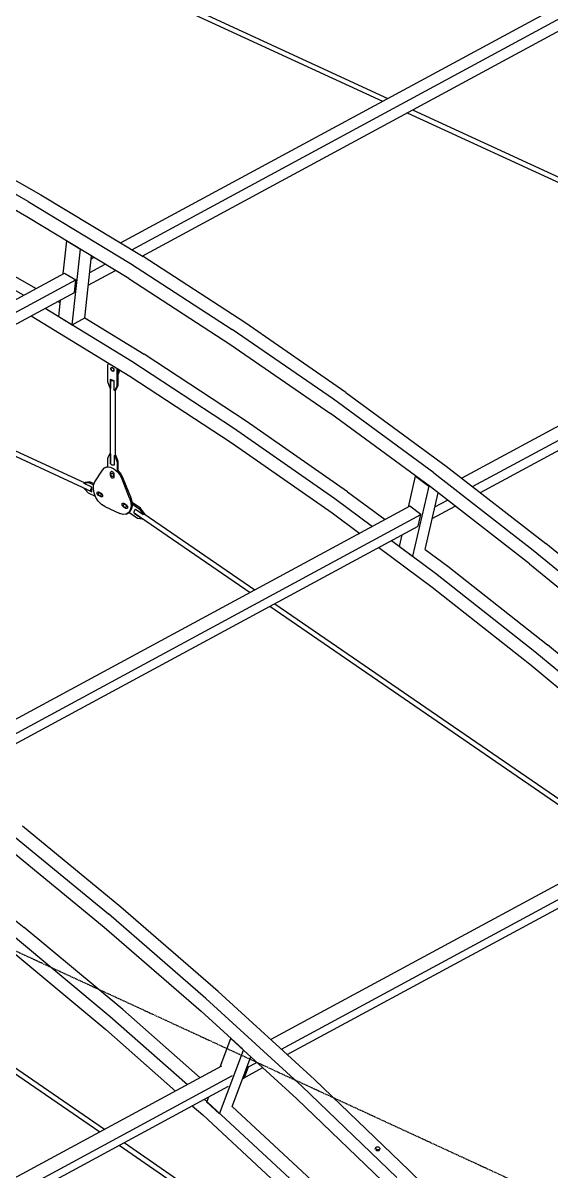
# Model space of a CAD drawing. Header units: millimetres. Extents: x 374 to 117179, y 600 to 17652.
# Drawn here: x 11075 to 12787, y 9114 to 12841 of the extents above; entities that cross this region are included whole.
import ezdxf

# ---------------------------------------------------------------- set-up
doc = ezdxf.new("R2010")
doc.units = ezdxf.units.MM
doc.linetypes.add('DXK_LINE_DOT3', pattern=[5.9187, 2.979, -0.9799, 0.9799, -0.9799])

# ---------------------------------------------------------------- blocks, each defined once
blk = doc.blocks.new('Part-502061-13928 - 2165')
at = {"color": 7, "linetype": 'Continuous'}
for p, q in [((8918.9, 12424.5), (8918.8, 12423.1)), ((8918.8, 12423.1), (8918.9, 12421.8)), ((8919.2, 12426), (8918.9, 12424.5)), ((8918.9, 12421.8), (8919.2, 12420.7)), ((8919.8, 12427.5), (8919.2, 12426)), ((8919.2, 12420.7), (8919.8, 12419.8)), ((8920.4, 12428.9), (8919.8, 12427.5)), ((8919.8, 12419.8), (8920.4, 12419.1)), ((8921.2, 12430.2), (8920.4, 12428.9)), ((8920.4, 12419.1), (8921.2, 12418.7)), ((8922.2, 12431.3), (8921.2, 12430.2)), ((8921.2, 12418.7), (9168.1, 12304.6)), ((8922.9, 12432), (8922.2, 12431.3)), ((8951.4, 12422.3), (9185.6, 12314)), ((9248, 12267.7), (10543.6, 11668.9)), ((9265.5, 12277.1), (10561.1, 11678.3)), ((10623.7, 11631.8), (11297.4, 11320.5)), ((10641.2, 11641.3), (11274.9, 11348.4)), ((11295.9, 11329.3), (11296.6, 11330.7)), ((11296.6, 11330.7), (11297.4, 11332)), ((11297.4, 11332), (11298.4, 11333.1)), ((11298.4, 11333.1), (11298.4, 11333.2)), ((11295, 11324.9), (11295.1, 11326.3)), ((11295.1, 11323.6), (11295, 11324.9)), ((11295.1, 11326.3), (11295.4, 11327.8)), ((11295.4, 11322.5), (11295.1, 11323.6)), ((11295.4, 11327.8), (11295.9, 11329.3)), ((11295.9, 11321.6), (11295.4, 11322.5)), ((11296.6, 11320.9), (11295.9, 11321.6)), ((11297.4, 11320.5), (11296.6, 11320.9)), ((11298.4, 11320.3), (11297.4, 11320.5)), ((11298.4, 11320.3), (11298.4, 11320.3))]:
    blk.add_line(p, q, dxfattribs=at)
blk = doc.blocks.new('Bolt-502061-13993 - 2165')
at = {"color": 7, "linetype": 'Continuous'}
for p, q in [((11396.1, 11279.9), (11396.8, 11281.7)), ((11396.1, 11277.5), (11396.1, 11279.9)), ((11396.8, 11275), (11396.1, 11277.5)), ((11396.8, 11281.7), (11398.2, 11282.8)), ((11398.3, 11272.7), (11396.8, 11275)), ((11398.2, 11282.8), (11400.1, 11282.8)), ((11400.1, 11270.9), (11398.3, 11272.7)), ((11400.1, 11282.8), (11402.1, 11281.9)), ((11408.1, 11265.5), (11400.1, 11270.9)), ((11400.7, 11276.7), (11401.7, 11278.6)), ((11400.9, 11273.9), (11400.7, 11276.7)), ((11402.2, 11271.1), (11400.9, 11273.9)), ((11401.7, 11278.6), (11403.6, 11279.3)), ((11402.1, 11281.9), (11410, 11276.5)), ((11404.2, 11269), (11402.2, 11271.1)), ((11403.6, 11279.3), (11405.9, 11278.4)), ((11406.5, 11268.1), (11404.2, 11269)), ((11405.9, 11278.4), (11407.9, 11276.3)), ((11408.4, 11268.7), (11406.5, 11268.1)), ((11407.9, 11276.3), (11409.2, 11273.5)), ((11410.1, 11264.5), (11408.1, 11265.5)), ((11409.4, 11270.7), (11408.4, 11268.7)), ((11409.2, 11273.5), (11409.4, 11270.7)), ((11410, 11276.5), (11411.9, 11274.7)), ((11411.9, 11264.6), (11410.1, 11264.5)), ((11411.9, 11274.7), (11413.3, 11272.4)), ((11413.3, 11265.6), (11411.9, 11264.6)), ((11413.3, 11272.4), (11414.1, 11269.9)), ((11414.1, 11267.5), (11413.3, 11265.6)), ((11414.1, 11269.9), (11414.1, 11267.5))]:
    blk.add_line(p, q, dxfattribs=at)
blk = doc.blocks.new('Part-502061-13780 - 2165')
at = {"color": 7, "linetype": 'Continuous'}
for p, q in [((10256.1, 8663.7), (11719.9, 9455.4)), ((11792.8, 9417.6), (11805.8, 9452.1)), ((11800.8, 9449.4), (11805.8, 9452.1)), ((11802.8, 9454.8), (11805.8, 9452.1)), ((10290.3, 8632.4), (11754.2, 9424.2)), ((11787.8, 9414.9), (11792.8, 9417.6)), ((10309.2, 8615.1), (11741.2, 9389.7)), ((10165.4, 8537.4), (10230.2, 8572.4)), ((10178.4, 8571.9), (10211.4, 8589.7))]:
    blk.add_line(p, q, dxfattribs=at)
blk = doc.blocks.new('Part-502061-13902 - 2165')
at = {"color": 7, "linetype": 'Continuous'}
for p, q in [((11714.1, 9452.3), (11748.9, 9544.6)), ((11749.1, 9544.6), (11748.9, 9544.6)), ((11748.9, 9544.6), (11790.1, 9507.1)), ((11712.1, 9300.3), (11790.1, 9507.1)), ((11753.2, 9323.4), (11814.2, 9485)), ((11670.9, 9337.8), (11677.5, 9355.3)), ((11670.9, 9337.8), (11712.1, 9300.3))]:
    blk.add_line(p, q, dxfattribs=at)
blk = doc.blocks.new('GridLine-502061-2293 - 2165')
at = {"color": 246, "linetype": 'DXK_LINE_DOT3'}
blk.add_line((8626.2, 10949.6), (18693.3, 6296.6), dxfattribs=at)
blk = doc.blocks.new('Bolt-502061-13909 - 2165')
at = {"color": 7, "linetype": 'Continuous'}
for p, q in [((12217, 9184.8), (12218.4, 9188.1)), ((12218.4, 9188.1), (12220.2, 9192.9)), ((12223.5, 9183.3), (12218.4, 9188.1)), ((12218.9, 9189.6), (12220.2, 9192.9)), ((12222.1, 9180), (12219.5, 9182.4)), ((12220.2, 9192.9), (12227.2, 9192.9)), ((12222.1, 9180), (12223.5, 9183.3)), ((12229.1, 9179.9), (12222.1, 9180)), ((12230.4, 9183.3), (12223.5, 9183.3)), ((12227.2, 9192.9), (12232.3, 9188.1)), ((12229.1, 9179.9), (12230.4, 9183.3)), ((12232.3, 9188.1), (12230.4, 9183.3))]:
    blk.add_line(p, q, dxfattribs=at)
blk = doc.blocks.new('Part-502061-13937 - 2165')
at = {"color": 7, "linetype": 'Continuous'}
for p, q in [((11434.9, 11255.5), (11434.6, 11254.2)), ((11435.4, 11256.8), (11434.9, 11255.5)), ((11436.1, 11258.2), (11435.4, 11256.8)), ((11437, 11259.5), (11436.1, 11258.2)), ((11437.9, 11260.7), (11437, 11259.5)), ((11439, 11261.8), (11437.9, 11260.7)), ((11439.6, 11262.4), (11439, 11261.8)), ((11434.6, 11254.2), (11434.5, 11253)), ((11434.5, 11253), (11434.6, 11252)), ((11434.6, 11252), (11434.9, 11251.2)), ((11434.9, 11251.2), (11435.4, 11250.6)), ((11435.4, 11250.6), (11811.1, 10991.9)), ((11468.2, 11247.4), (11826.9, 11000.5)), ((11875.7, 10947.5), (13020.8, 10159.1)), ((11891.5, 10956), (13036.6, 10167.6)), ((13083.7, 10115.8), (14194.1, 9351.4)), ((13099.5, 10124.4), (14201.8, 9365.5)), ((14271.4, 9298.1), (14310, 9271.6)), ((14309.1, 9274), (14309.2, 9274.9)), ((14309.2, 9273), (14309.1, 9274)), ((14309.5, 9272.2), (14309.2, 9273)), ((14310, 9271.6), (14309.5, 9272.2)), ((14310.7, 9271.2), (14310, 9271.6)), ((14311.5, 9271.2), (14310.7, 9271.2)), ((14312.4, 9271.3), (14311.5, 9271.2))]:
    blk.add_line(p, q, dxfattribs=at)
blk = doc.blocks.new('Part-502061-13945 - 2165')
at = {"color": 7, "linetype": 'Continuous'}
for p, q in [((11272.7, 11347.2), (11276.8, 11349.4)), ((11272.7, 11347.2), (11287.4, 11349.1)), ((11272.7, 11345.9), (11272.7, 11347.2)), ((11298.4, 11334), (11272.7, 11345.9)), ((11273.4, 11331.6), (11272.7, 11331.2)), ((11272.7, 11331.2), (11298.4, 11319.3)), ((11272.7, 11331.2), (11272.7, 11329.9)), ((11287.4, 11314.5), (11272.7, 11329.9)), ((11291.5, 11351.3), (11276.8, 11349.4)), ((11287.4, 11349.1), (11291.5, 11351.3)), ((11287.4, 11349.1), (11304.1, 11341.4)), ((11305.4, 11344.8), (11291.5, 11351.3)), ((11298.4, 11319.3), (11298.4, 11334)), ((11309.8, 11304.1), (11287.4, 11314.5))]:
    blk.add_line(p, q, dxfattribs=at)
blk = doc.blocks.new('Part-502061-13889 - 2165')
at = {"color": 7, "linetype": 'Continuous'}
for p, q in [((10755.9, 10159.5), (11078.8, 9905)), ((11038, 9882.9), (11357.5, 9616.4)), ((11398.2, 9638.4), (11078.8, 9905)), ((11025.5, 9838.9), (11343.4, 9573.6)), ((11357.5, 9616.4), (11608.4, 9395.1)), ((11649.1, 9417.1), (11398.2, 9638.4)), ((11343.4, 9573.6), (11569.6, 9374.1)), ((11623.9, 9326.3), (11657.5, 9296.6)), ((11662.7, 9347.2), (11673, 9338.1)), ((11673, 9338.1), (11984.4, 9048.5)), ((11753.2, 9323.4), (12025.1, 9070.5)), ((11967.4, 9008.4), (11657.5, 9296.6))]:
    blk.add_line(p, q, dxfattribs=at)
blk = doc.blocks.new('Part-502061-13939 - 2165')
at = {"color": 7, "linetype": 'Continuous'}
for p, q in [((11092.1, 12261.8), (10759.4, 12449.9)), ((10800.2, 12471.9), (11132.9, 12283.8)), ((11087.5, 12212.3), (10756.4, 12399.5)), ((11092.1, 12261.8), (11423.6, 12060.6)), ((11132.9, 12283.8), (11464.4, 12082.6)), ((11417.5, 12012), (11087.5, 12212.3)), ((11794.2, 11868.5), (11464.4, 12082.6)), ((11423.6, 12060.6), (11753.5, 11846.5)), ((11417.5, 12012), (11745.8, 11798.9)), ((12122.1, 11641.9), (11794.2, 11868.5)), ((12081.3, 11619.8), (11753.5, 11846.5)), ((11745.8, 11798.9), (12072.2, 11573.2)), ((12122.1, 11641.9), (12447.5, 11402.9)), ((12406.8, 11380.8), (12081.3, 11619.8)), ((12396.1, 11335.3), (12072.2, 11573.2)), ((12406.8, 11380.8), (12729.4, 11129.8)), ((12447.5, 11402.9), (12770.1, 11151.8)), ((12717.2, 11085.4), (12396.1, 11335.3)), ((13089.5, 10889), (12770.1, 11151.8)), ((12729.4, 11129.8), (13048.7, 10867)), ((12717.2, 11085.4), (13035.1, 10823.9))]:
    blk.add_line(p, q, dxfattribs=at)
blk = doc.blocks.new('Part-502061-14223 - 2165')
at = {"color": 7, "linetype": 'Continuous'}
for p, q in [((9693.9, 11209.3), (11209.8, 12029.2)), ((9730.3, 11187.2), (11246.2, 12007.1)), ((11209.8, 12029.2), (11246.2, 12007.1)), ((11241.8, 11966.2), (11246.2, 12007.1)), ((9763.9, 11166.8), (11241.8, 11966.2)), ((9598.9, 11157.9), (9607.6, 11162.6)), ((9589.6, 11072.5), (9677.6, 11120.1)), ((9594.1, 11113.5), (9644, 11140.5))]:
    blk.add_line(p, q, dxfattribs=at)
blk = doc.blocks.new('Part-502061-14231 - 2165')
at = {"color": 7, "linetype": 'Continuous'}
for p, q in [((14026.6, 12190.3), (12498.1, 11363.5)), ((14062.3, 12163.5), (14026.6, 12190.3)), ((12533, 11336.3), (14062.3, 12163.5)), ((14053.5, 12125.5), (14062.3, 12163.5)), ((12558.2, 11316.7), (14053.5, 12125.5)), ((12402, 11232.2), (12476.7, 11272.6)), ((12410.8, 11270.2), (12451.5, 11292.2))]:
    blk.add_line(p, q, dxfattribs=at)
blk = doc.blocks.new('Part-502061-14225 - 2165')
at = {"color": 7, "linetype": 'Continuous'}
for p, q in [((13416.9, 10373.3), (11878.5, 9541.2)), ((13451.2, 10342.1), (13416.9, 10373.3)), ((11912.7, 9509.9), (13451.2, 10342.1)), ((13438.2, 10307.6), (13451.2, 10342.1)), ((11931.5, 9492.7), (13438.2, 10307.6)), ((11800.8, 9449.4), (11833.7, 9467.2)), ((11787.8, 9414.9), (11852.6, 9450))]:
    blk.add_line(p, q, dxfattribs=at)
blk = doc.blocks.new('Part-502061-14227 - 2165')
at = {"color": 7, "linetype": 'Continuous'}
for p, q in [((10117.1, 12817.9), (11770.6, 13712.3)), ((10153.8, 12800.9), (11807.3, 13695.3)), ((11807.3, 13695.3), (11770.6, 13712.3)), ((11807.3, 13652), (11807.3, 13695.3)), ((10193, 12778.8), (11807.3, 13652)), ((10117.1, 12814.8), (10117.1, 12817.9)), ((10117.1, 12817.9), (10153.8, 12800.9)), ((10152, 12799.6), (10118.9, 12814.9)), ((10118.9, 12814.9), (10118.9, 12814)), ((10152, 12798.6), (10152, 12799.6)), ((10153.8, 12800.9), (10153.8, 12797.7))]:
    blk.add_line(p, q, dxfattribs=at)
blk = doc.blocks.new('Part-502061-13859 - 2165')
at = {"color": 7, "linetype": 'Continuous'}
for p, q in [((9737.6, 10336.3), (9737.5, 10335.1)), ((9737.5, 10335.1), (9737.6, 10334.1)), ((9737.9, 10337.6), (9737.6, 10336.3)), ((9737.6, 10334.1), (9737.9, 10333.3)), ((9738.4, 10338.9), (9737.9, 10337.6)), ((9737.9, 10333.3), (9738.4, 10332.7)), ((9739.1, 10340.3), (9738.4, 10338.9)), ((9738.4, 10332.7), (10114.1, 10074)), ((9740, 10341.6), (9739.1, 10340.3)), ((9740.9, 10342.8), (9740, 10341.6)), ((9742, 10343.9), (9740.9, 10342.8)), ((9742.6, 10344.5), (9742, 10343.9)), ((9771.2, 10329.5), (10129.9, 10082.6)), ((10178.7, 10029.6), (11323.8, 9241.2)), ((10194.5, 10038.1), (11339.6, 9249.7)), ((11402.5, 9206.5), (12504.8, 8447.6)), ((11386.7, 9197.9), (12497, 8433.5)), ((12574.4, 8380.2), (12613, 8353.7)), ((12612.1, 8356.1), (12612.2, 8357)), ((12612.2, 8355.1), (12612.1, 8356.1)), ((12612.5, 8354.3), (12612.2, 8355.1)), ((12613, 8353.7), (12612.5, 8354.3)), ((12613.7, 8353.3), (12613, 8353.7)), ((12614.5, 8353.3), (12613.7, 8353.3)), ((12615.4, 8353.4), (12614.5, 8353.3))]:
    blk.add_line(p, q, dxfattribs=at)
blk = doc.blocks.new('Part-502061-13861 - 2165')
at = {"color": 7, "linetype": 'Continuous'}
for p, q in [((11032.4, 10211.9), (11351.7, 9949.1)), ((11392.5, 9971.1), (11073.1, 10233.9)), ((11020.2, 10167.5), (11338.1, 9906)), ((11708.2, 9696.9), (11392.5, 9971.1)), ((11667.5, 9674.9), (11351.7, 9949.1)), ((11338.1, 9906), (11652.4, 9633.1)), ((11708.2, 9696.9), (12020, 9411.7)), ((11979.3, 9389.7), (11667.5, 9674.9)), ((11652.4, 9633.1), (11786.3, 9510.6)), ((11790.1, 9507.1), (11962.8, 9349.1)), ((12020, 9411.7), (12327.5, 9115.7)), ((11979.3, 9389.7), (12286.7, 9093.7)), ((11962.8, 9349.1), (12268.8, 9054.5)), ((12630.2, 8809.3), (12327.5, 9115.7))]:
    blk.add_line(p, q, dxfattribs=at)
blk = doc.blocks.new('Part-502061-13938 - 2165')
at = {"color": 7, "linetype": 'Continuous'}
for p, q in [((11358.8, 11683.1), (11358.9, 11683.9)), ((11359.1, 11682.3), (11358.8, 11683.1)), ((11359.1, 11410.5), (11358.8, 11683.1)), ((11358.9, 11683.9), (11359.3, 11684.6)), ((11359.6, 11681.6), (11359.1, 11682.3)), ((11359.3, 11684.6), (11359.4, 11684.7)), ((11360.4, 11680.9), (11359.6, 11681.6)), ((11361.4, 11680.3), (11360.4, 11680.9)), ((11362.7, 11679.9), (11361.4, 11680.3)), ((11364.1, 11679.5), (11362.7, 11679.9)), ((11365.6, 11679.3), (11364.1, 11679.5)), ((11367.1, 11679.3), (11365.6, 11679.3)), ((11368.7, 11679.4), (11367.1, 11679.3)), ((11370.2, 11679.6), (11368.7, 11679.4)), ((11370.2, 11679.7), (11370.2, 11679.6)), ((11375, 11439), (11374.9, 11649.9)), ((11359.1, 11410.5), (11359.3, 11409.7)), ((11359.3, 11409.7), (11359.8, 11409)), ((11359.8, 11409), (11360.6, 11408.3)), ((11360.6, 11408.3), (11361.6, 11407.7)), ((11361.6, 11407.7), (11362.9, 11407.2)), ((11362.9, 11407.2), (11364.3, 11406.9)), ((11364.3, 11406.9), (11365.8, 11406.7)), ((11365.8, 11406.7), (11367.4, 11406.6)), ((11367.4, 11406.6), (11368.9, 11406.8)), ((11368.9, 11406.8), (11370.4, 11407)), ((11370.4, 11407), (11371.3, 11407.3))]:
    blk.add_line(p, q, dxfattribs=at)
blk = doc.blocks.new('Part-502061-13944 - 2165')
at = {"color": 7, "linetype": 'Continuous'}
for p, q in [((11307.9, 11351.1), (11332.4, 11389.9)), ((11332.4, 11389.9), (11339.3, 11396.8)), ((11339.3, 11396.8), (11348.3, 11399.9)), ((11339.3, 11396.8), (11343.3, 11399)), ((11343.3, 11399), (11350.3, 11401.4)), ((11348.3, 11399.9), (11358.8, 11398.9)), ((11358.8, 11398.9), (11369.7, 11393.8)), ((11369.7, 11393.8), (11380.2, 11385.2)), ((11380.2, 11385.2), (11389.2, 11373.8)), ((11384.2, 11387.4), (11383, 11388.4)), ((11393.3, 11376), (11384.2, 11387.4)), ((11389.2, 11373.8), (11396, 11360.5)), ((11400.1, 11362.7), (11393.3, 11376)), ((11303.1, 11328.5), (11303.9, 11341)), ((11303.9, 11341), (11307.9, 11351.1)), ((11400.1, 11362.7), (11396, 11360.5)), ((11420.6, 11299.1), (11396, 11360.5)), ((11424.6, 11301.3), (11400.1, 11362.7)), ((11305.5, 11314.8), (11303.1, 11328.5)), ((11311, 11301.1), (11305.5, 11314.8)), ((11319, 11288.6), (11311, 11301.1)), ((11420.6, 11299.1), (11424.6, 11301.3)), ((11420.6, 11299.1), (11424.6, 11285.2)), ((11428.6, 11287.4), (11424.6, 11301.3)), ((11328.9, 11278.4), (11319, 11288.6)), ((11339.7, 11271.5), (11328.9, 11278.4)), ((11339.7, 11271.5), (11388.8, 11248.8)), ((11422.9, 11260.5), (11417.5, 11251.9)), ((11421.5, 11254.1), (11427, 11262.7)), ((11425.4, 11272), (11422.9, 11260.5)), ((11424.6, 11285.2), (11425.4, 11272)), ((11427, 11262.7), (11429.4, 11274.2)), ((11429.4, 11274.2), (11428.6, 11287.4)), ((11399.6, 11245.8), (11388.8, 11248.8)), ((11409.4, 11246.8), (11399.6, 11245.8)), ((11417.5, 11251.9), (11409.4, 11246.8)), ((11409.4, 11246.8), (11413.5, 11249)), ((11413.5, 11249), (11421.5, 11254.1))]:
    blk.add_line(p, q, dxfattribs=at)
blk = doc.blocks.new('Part-502061-13967 - 2165')
at = {"color": 7, "linetype": 'Continuous'}
for p, q in [((10802.1, 12158.3), (11117.3, 11979.2)), ((11076.5, 11957.1), (10761.4, 12136.3)), ((11187.7, 11936.9), (11195.4, 11932.2)), ((11101.5, 11890.3), (11421, 11694.9)), ((11146.9, 11914.9), (11427.3, 11743.4)), ((11275, 11883.5), (11468, 11765.5)), ((11427.3, 11743.4), (11757.9, 11527)), ((11798.6, 11549), (11468, 11765.5)), ((11421, 11694.9), (11750, 11479.5)), ((11757.9, 11527), (12086.3, 11297.5)), ((12127.1, 11319.5), (11798.6, 11549)), ((11750, 11479.5), (12076.9, 11251.1)), ((12086.3, 11297.5), (12208.4, 11206.8)), ((12127.1, 11319.5), (12249.1, 11228.8)), ((12076.9, 11251.1), (12166.8, 11184.3)), ((12270.2, 11160.9), (12412.2, 11055.4)), ((12228.6, 11138.4), (12401.2, 11010.1)), ((12378.9, 11132.4), (12452.9, 11077.4)), ((12452.9, 11077.4), (12775.8, 10822.9)), ((12412.2, 11055.4), (12735, 10800.8)), ((12401.2, 11010.1), (12722.5, 10756.8)), ((13095.2, 10556.3), (12775.8, 10822.9)), ((12735, 10800.8), (13054.5, 10534.3)), ((12722.5, 10756.8), (13040.4, 10491.5))]:
    blk.add_line(p, q, dxfattribs=at)
blk = doc.blocks.new('Part-502061-13968 - 2165')
at = {"color": 7, "linetype": 'Continuous'}
for p, q in [((11205.6, 12027), (11217.2, 12133.5)), ((11217.2, 12133.6), (11217.2, 12133.5)), ((11217.2, 12133.5), (11260.9, 12107.1)), ((11234.4, 11861.5), (11260.9, 12107.1)), ((11275.1, 11883.6), (11296.9, 12085.2)), ((11190.6, 11888), (11196.4, 11941.7)), ((11190.6, 11888), (11234.4, 11861.5)), ((11234.4, 11861.5), (11275.1, 11883.6))]:
    blk.add_line(p, q, dxfattribs=at)
blk = doc.blocks.new('Part-502061-13973 - 2165')
at = {"color": 7, "linetype": 'Continuous'}
for p, q in [((11382.8, 11707.5), (11382.8, 11718.3)), ((11386.8, 11709.7), (11382.8, 11707.5)), ((11384.9, 11701.9), (11386, 11704.2)), ((11386, 11704.2), (11386.6, 11706.8)), ((11386.6, 11706.8), (11386.8, 11709.7)), ((11386.8, 11715.8), (11386.8, 11709.7)), ((11383.6, 11700.3), (11384.9, 11701.9))]:
    blk.add_line(p, q, dxfattribs=at)
blk = doc.blocks.new('Part-502061-13976 - 2165')
at = {"color": 7, "linetype": 'Continuous'}
for p, q in [((11350.3, 11429.3), (11357.7, 11443.2)), ((11357.7, 11443.2), (11359, 11444)), ((11358.8, 11442.7), (11357.7, 11443.2)), ((11359, 11442.9), (11358.8, 11442.7)), ((11358.8, 11442.7), (11358.8, 11412.4)), ((11350.3, 11400.2), (11350.3, 11429.3)), ((11358.8, 11412.4), (11359.1, 11412.6)), ((11358.8, 11412.4), (11359.1, 11412.3)), ((11370.5, 11407), (11371.3, 11406.6)), ((11371.3, 11437), (11375.3, 11439.2)), ((11371.3, 11406.6), (11371.3, 11437)), ((11371.3, 11437), (11372.4, 11436.5)), ((11372.4, 11436.5), (11376.4, 11438.7)), ((11372.4, 11436.5), (11379.7, 11415.7)), ((11375.3, 11439.2), (11376.4, 11438.7)), ((11383.8, 11417.9), (11376.4, 11438.7)), ((11379.7, 11415.7), (11383.8, 11417.9)), ((11379.7, 11415.7), (11379.7, 11386.7)), ((11383.8, 11387.8), (11383.8, 11417.9))]:
    blk.add_line(p, q, dxfattribs=at)
blk = doc.blocks.new('Part-502061-13977 - 2165')
at = {"color": 7, "linetype": 'Continuous'}
for p, q in [((11455.6, 11266.5), (11428.8, 11285)), ((11429.1, 11279.8), (11451.6, 11264.3)), ((11439, 11261.9), (11439.2, 11262.7)), ((11439.2, 11262.7), (11464.4, 11245.3)), ((11451.6, 11264.3), (11455.6, 11266.5)), ((11451.6, 11264.3), (11464.6, 11246.5)), ((11468.7, 11248.7), (11455.6, 11266.5)), ((11446, 11232.9), (11418.2, 11252)), ((11436.8, 11249.3), (11436.9, 11249.6)), ((11436.8, 11249.3), (11437, 11249.5)), ((11436.8, 11249.3), (11462.1, 11232)), ((11461.8, 11230.8), (11446, 11232.9)), ((11462.1, 11232), (11461.8, 11230.8)), ((11461.8, 11230.8), (11463.2, 11231.5)), ((11462.1, 11232), (11462.3, 11232.1)), ((11468.5, 11247.5), (11464.4, 11245.3)), ((11464.4, 11245.3), (11464.6, 11246.5)), ((11464.6, 11246.5), (11468.7, 11248.7)), ((11468.7, 11248.7), (11468.5, 11247.5))]:
    blk.add_line(p, q, dxfattribs=at)
blk = doc.blocks.new('Part-502061-13978 - 2165')
at = {"color": 7, "linetype": 'Continuous'}
for p, q in [((11350.1, 11727.9), (11350.3, 11730.8)), ((11350.1, 11676), (11350.1, 11727.9)), ((11350.3, 11730.8), (11351, 11733.4)), ((11351, 11733.4), (11352.1, 11735.7)), ((11352.1, 11735.7), (11352.8, 11736.6)), ((11378.5, 11720.9), (11378.6, 11720.7)), ((11378.6, 11720.7), (11379.3, 11717.5)), ((11379.3, 11717.5), (11379.5, 11714.3)), ((11379.5, 11714.3), (11383.6, 11716.5)), ((11379.5, 11714.3), (11379.5, 11662.4)), ((11383.6, 11664.6), (11383.6, 11716.5)), ((11357.5, 11655.2), (11350.1, 11676)), ((11358.6, 11685), (11370.2, 11679.7)), ((11358.6, 11685), (11358.6, 11654.7)), ((11370.2, 11679.6), (11371, 11679.3)), ((11371, 11649), (11371, 11679.3)), ((11358.6, 11654.7), (11357.5, 11655.2)), ((11358.6, 11654.7), (11358.9, 11654.9)), ((11372.1, 11648.5), (11371, 11649)), ((11379.5, 11662.4), (11372.1, 11648.5)), ((11372.1, 11648.5), (11376.2, 11650.7)), ((11376.2, 11650.7), (11383.6, 11664.6)), ((11379.5, 11662.4), (11383.6, 11664.6))]:
    blk.add_line(p, q, dxfattribs=at)
blk = doc.blocks.new('Part-502061-13979 - 2165')
at = {"color": 7, "linetype": 'Continuous'}
for p, q in [((12324.8, 11269.8), (12348, 11369.9)), ((12348.6, 11370.2), (12348, 11369.9)), ((12348, 11369.9), (12390.8, 11337.7)), ((12390.8, 11337.7), (12338.1, 11109.9)), ((12392, 11338.3), (12390.8, 11337.7)), ((12378.9, 11132.4), (12421.3, 11315.7)), ((12295.3, 11142.1), (12303.9, 11179.1)), ((12295.3, 11142.1), (12338.1, 11109.9))]:
    blk.add_line(p, q, dxfattribs=at)
blk = doc.blocks.new('Bolt-502061-13991 - 2165')
at = {"color": 7, "linetype": 'Continuous'}
for p, q in [((11359.1, 11381.6), (11359.5, 11383.7)), ((11359.1, 11372.1), (11359.1, 11381.6)), ((11359.5, 11369.6), (11359.1, 11372.1)), ((11359.5, 11383.7), (11360.6, 11385.2)), ((11360.6, 11367.1), (11359.5, 11369.6)), ((11359.8, 11376.5), (11360.4, 11378.8)), ((11360.4, 11373.6), (11359.8, 11376.5)), ((11360.4, 11378.8), (11362, 11380)), ((11362, 11371), (11360.4, 11373.6)), ((11360.6, 11385.2), (11362.3, 11385.7)), ((11362.3, 11365), (11360.6, 11367.1)), ((11362, 11380), (11364.2, 11379.7)), ((11364.2, 11369.3), (11362, 11371)), ((11362.3, 11385.7), (11364.2, 11385.3)), ((11364.2, 11385.3), (11366.2, 11383.9)), ((11364.2, 11379.7), (11366.4, 11377.9)), ((11366.4, 11368.9), (11364.2, 11369.3)), ((11366.2, 11383.9), (11367.9, 11381.8)), ((11366.4, 11377.9), (11368.1, 11375.3)), ((11368.1, 11370.1), (11366.4, 11368.9)), ((11367.9, 11381.8), (11369, 11379.4)), ((11368.1, 11375.3), (11368.6, 11372.4)), ((11368.6, 11372.4), (11368.1, 11370.1)), ((11369, 11379.4), (11369.4, 11376.9)), ((11369.4, 11367.3), (11369, 11365.2)), ((11369.4, 11376.9), (11369.4, 11367.3)), ((11364.2, 11363.6), (11362.3, 11365)), ((11366.2, 11363.2), (11364.2, 11363.6)), ((11367.9, 11363.7), (11366.2, 11363.2)), ((11369, 11365.2), (11367.9, 11363.7))]:
    blk.add_line(p, q, dxfattribs=at)
blk = doc.blocks.new('Bolt-502061-13992 - 2165')
at = {"color": 7, "linetype": 'Continuous'}
for p, q in [((11314.5, 11315.1), (11314.9, 11317.3)), ((11314.9, 11312.6), (11314.5, 11315.1)), ((11314.9, 11317.3), (11316, 11318.7)), ((11316, 11310.2), (11314.9, 11312.6)), ((11316, 11318.7), (11317.7, 11319.3)), ((11317.7, 11308.1), (11316, 11310.2)), ((11317.7, 11319.3), (11319.7, 11318.8)), ((11319.7, 11306.7), (11317.7, 11308.1)), ((11319.3, 11312.9), (11319.9, 11315.3)), ((11319.9, 11310.1), (11319.3, 11312.9)), ((11319.7, 11318.8), (11327.8, 11315.1)), ((11327.8, 11303), (11319.7, 11306.7)), ((11319.9, 11315.3), (11321.5, 11316.4)), ((11321.5, 11307.4), (11319.9, 11310.1)), ((11321.5, 11316.4), (11323.7, 11316.1)), ((11323.7, 11305.7), (11321.5, 11307.4)), ((11323.7, 11316.1), (11325.9, 11314.4)), ((11325.9, 11305.4), (11323.7, 11305.7)), ((11325.9, 11314.4), (11327.5, 11311.7)), ((11327.5, 11306.5), (11325.9, 11305.4)), ((11327.5, 11311.7), (11328.1, 11308.9)), ((11328.1, 11308.9), (11327.5, 11306.5)), ((11327.8, 11315.1), (11329.7, 11313.7)), ((11329.7, 11302.5), (11327.8, 11303)), ((11329.7, 11313.7), (11331.4, 11311.6)), ((11331.4, 11303.1), (11329.7, 11302.5)), ((11331.4, 11311.6), (11332.5, 11309.2)), ((11332.5, 11304.5), (11331.4, 11303.1)), ((11332.5, 11309.2), (11332.9, 11306.7)), ((11332.9, 11306.7), (11332.5, 11304.5))]:
    blk.add_line(p, q, dxfattribs=at)
blk = doc.blocks.new('Bolt-502061-14000 - 2165')
at = {"color": 7, "linetype": 'Continuous'}
for p, q in [((11359.7, 11719.2), (11359.9, 11720.9)), ((11359.9, 11717.2), (11359.7, 11719.2)), ((11359.9, 11720.9), (11360.6, 11722.3)), ((11360.6, 11715.2), (11359.9, 11717.2)), ((11360.4, 11718.8), (11361, 11721.2)), ((11361, 11716), (11360.4, 11718.8)), ((11360.6, 11722.3), (11361.8, 11723.1)), ((11361.8, 11713.3), (11360.6, 11715.2)), ((11361, 11721.2), (11362.6, 11722.3)), ((11362.6, 11713.3), (11361, 11716)), ((11361.8, 11723.1), (11363.2, 11723.3)), ((11363.2, 11711.8), (11361.8, 11713.3)), ((11362.6, 11722.3), (11364.8, 11722)), ((11364.8, 11711.6), (11362.6, 11713.3)), ((11363.2, 11723.3), (11364.8, 11722.9)), ((11364.8, 11710.7), (11363.2, 11711.8)), ((11364.8, 11722.9), (11366.4, 11721.8)), ((11364.8, 11722), (11367, 11720.3)), ((11367, 11711.3), (11364.8, 11711.6)), ((11366.4, 11710.3), (11364.8, 11710.7)), ((11366.4, 11721.8), (11367.8, 11720.3)), ((11367.8, 11710.5), (11366.4, 11710.3)), ((11367, 11720.3), (11368.6, 11717.6)), ((11368.6, 11712.4), (11367, 11711.3)), ((11367.8, 11720.3), (11369, 11718.4)), ((11369, 11711.3), (11367.8, 11710.5)), ((11368.6, 11717.6), (11369.2, 11714.8)), ((11369.2, 11714.8), (11368.6, 11712.4)), ((11369, 11718.4), (11369.7, 11716.4)), ((11369.7, 11712.7), (11369, 11711.3)), ((11369.7, 11716.4), (11369.9, 11714.4)), ((11369.9, 11714.4), (11369.7, 11712.7))]:
    blk.add_line(p, q, dxfattribs=at)
blk = doc.blocks.new('Part-502061-14001 - 2165')
at = {"color": 7, "linetype": 'Continuous'}
for p, q in [((10615.9, 13342.4), (10615.8, 13341)), ((10616.3, 13343.9), (10615.9, 13342.4)), ((10616.8, 13345.4), (10616.3, 13343.9)), ((10617.4, 13346.8), (10616.8, 13345.4)), ((10618.3, 13348.1), (10617.4, 13346.8)), ((10619.2, 13349.2), (10618.3, 13348.1)), ((10619.9, 13349.9), (10619.2, 13349.2)), ((10615.8, 13341), (10615.9, 13339.7)), ((10615.9, 13339.7), (10616.3, 13338.6)), ((10616.3, 13338.6), (10616.8, 13337.7)), ((10616.8, 13337.7), (10617.4, 13337)), ((10617.4, 13337), (10618.3, 13336.6)), ((10618.3, 13336.6), (10865.1, 13222.5)), ((10648.4, 13340.2), (10882.6, 13232)), ((10962.5, 13195), (12258.1, 12596.2)), ((10945, 13185.6), (12240.6, 12586.8)), ((12320.7, 12549.7), (12994.4, 12238.4)), ((12338.2, 12559.2), (12971.9, 12266.3)), ((12992, 12242.8), (12992.1, 12244.2)), ((12992.1, 12241.5), (12992, 12242.8)), ((12992.1, 12244.2), (12992.4, 12245.7)), ((12992.4, 12240.4), (12992.1, 12241.5)), ((12992.4, 12245.7), (12992.9, 12247.2)), ((12992.9, 12239.5), (12992.4, 12240.4)), ((12992.9, 12247.2), (12993.6, 12248.6)), ((12993.6, 12238.8), (12992.9, 12239.5)), ((12993.6, 12248.6), (12994.4, 12249.9)), ((12994.4, 12238.4), (12993.6, 12238.8)), ((12994.4, 12249.9), (12995.4, 12251)), ((12995.4, 12238.2), (12994.4, 12238.4)), ((12995.4, 12251), (12995.4, 12251.1)), ((12995.4, 12238.2), (12995.4, 12238.2))]:
    blk.add_line(p, q, dxfattribs=at)
blk = doc.blocks.new('Part-502061-14224 - 2165')
at = {"color": 7, "linetype": 'Continuous'}
for p, q in [((12329.6, 11272.4), (10801.1, 10445.6)), ((12365.3, 11245.6), (12329.6, 11272.4)), ((10836, 10418.4), (12365.3, 11245.6)), ((12356.5, 11207.6), (12365.3, 11245.6)), ((10861.2, 10398.8), (12356.5, 11207.6)), ((10713.8, 10352.3), (10754.5, 10374.3)), ((10705, 10314.3), (10779.7, 10354.7))]:
    blk.add_line(p, q, dxfattribs=at)
blk = doc.blocks.new('Part-502061-14230 - 2165')
at = {"color": 7, "linetype": 'Continuous'}
for p, q in [((11390.9, 12127.2), (12906.8, 12947.1)), ((12906.8, 12947.1), (12943.2, 12925)), ((11427.3, 12105.1), (12943.2, 12925)), ((12938.8, 12884.1), (12943.2, 12925)), ((11460.9, 12084.7), (12938.8, 12884.1)), ((11295.9, 12075.8), (11304.6, 12080.5)), ((11286.6, 11990.5), (11374.6, 12038)), ((11291.1, 12031.4), (11341, 12058.4))]:
    blk.add_line(p, q, dxfattribs=at)

msp = doc.modelspace()

# ---------------------------------------------------------------- block references
for name in ['Part-502061-14227 - 2165', 'Part-502061-14001 - 2165', 'Part-502061-14230 - 2165', 'Part-502061-13939 - 2165', 'Part-502061-13967 - 2165', 'Part-502061-13928 - 2165', 'Part-502061-14231 - 2165', 'Part-502061-13968 - 2165', 'Part-502061-14223 - 2165', 'Part-502061-13861 - 2165', 'Part-502061-13978 - 2165', 'Bolt-502061-14000 - 2165', 'Part-502061-13973 - 2165', 'Part-502061-13938 - 2165', 'Part-502061-13889 - 2165', 'Part-502061-13976 - 2165', 'Part-502061-13944 - 2165', 'Bolt-502061-13991 - 2165', 'Part-502061-13979 - 2165', 'Part-502061-13945 - 2165', 'Bolt-502061-13992 - 2165', 'Part-502061-14224 - 2165', 'Bolt-502061-13993 - 2165', 'Part-502061-13977 - 2165', 'Part-502061-13937 - 2165', 'GridLine-502061-2293 - 2165', 'Part-502061-14225 - 2165', 'Part-502061-13859 - 2165', 'Part-502061-13902 - 2165', 'Part-502061-13780 - 2165', 'Bolt-502061-13909 - 2165']:
    msp.add_blockref(name, (0, 0))

doc.saveas('drawing.dxf')
